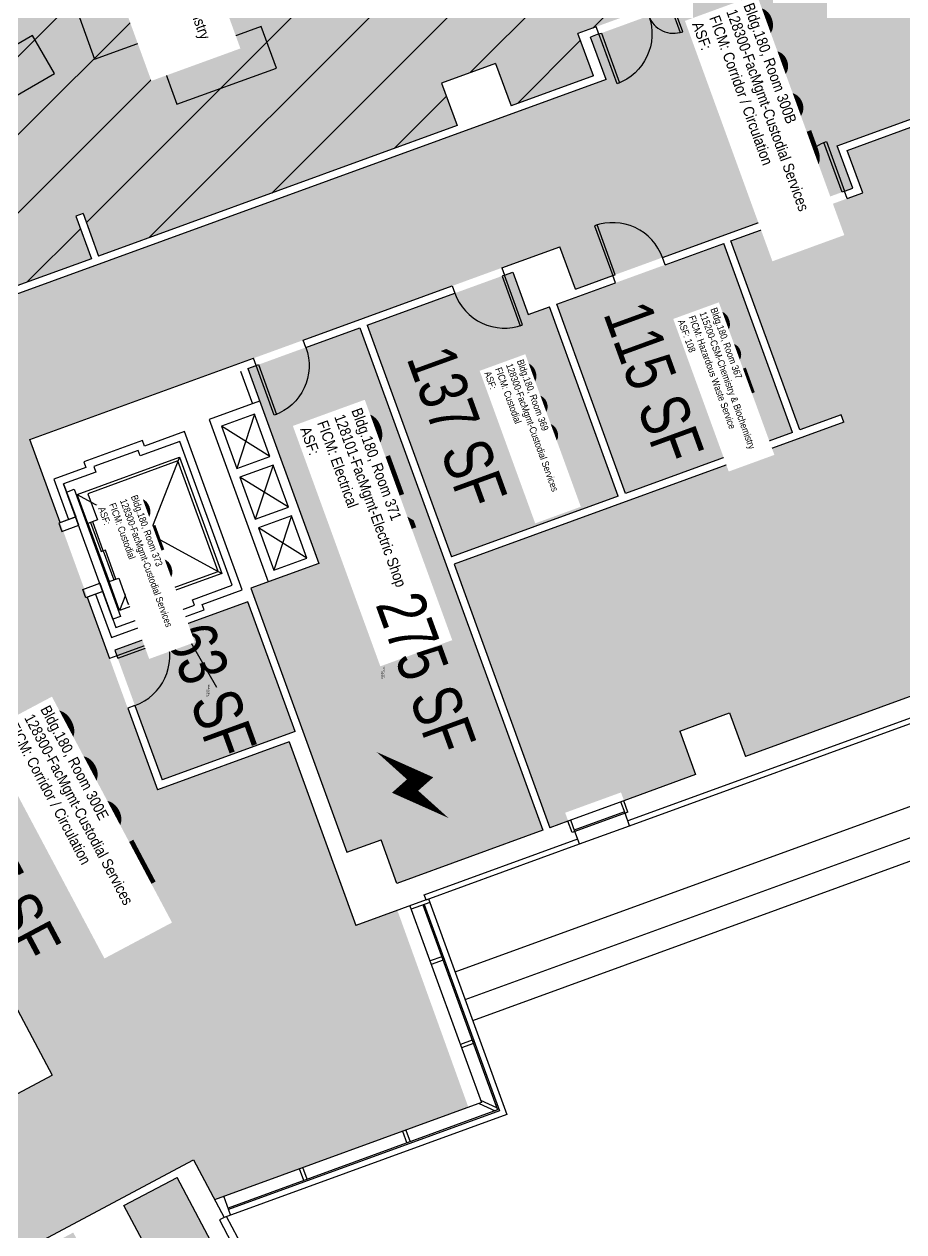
# Model space of a CAD drawing. Header units: inches. Extents: x 69211883 to 69217823, y 27675792 to 27679222.
# Drawn here: x 69213297 to 69213895, y 27676671 to 27677492 of the extents above; entities that cross this region are included whole.
import ezdxf
from ezdxf.enums import TextEntityAlignment as Align

# ---------------------------------------------------------------- set-up
doc = ezdxf.new("R2010")
doc.units = ezdxf.units.IN
doc.header["$LTSCALE"] = 0.25
doc.header["$MEASUREMENT"] = 0
doc.layers.get('0').update_dxf_attribs({"linetype": 'CONTINUOUS'})
for name, color, linetype in [('A-DOOR', 2, 'CONTINUOUS'), ('A-FLOR', 3, 'CONTINUOUS'), ('A-FURN', 3, 'CONTINUOUS'), ('A-GLAZ', 1, 'CONTINUOUS'), ('A-IDEN-ICON', 4, 'CONTINUOUS'), ('A-IDEN-RNUM', 7, 'CONTINUOUS'), ('A-IDEN-SNUM', 4, 'CONTINUOUS'), ('A-IDEN-VNUM', 4, 'CONTINUOUS'), ('A-ROOF', 2, 'CONTINUOUS'), ('A-WALL', 5, 'CONTINUOUS'), ('AREA-TEXT', 3, 'CONTINUOUS'), ('Rooms-Capacity', 4, 'CONTINUOUS'), ('Rooms-Category-Color', 7, 'CONTINUOUS'), ('Rooms-College-Color', 7, 'CONTINUOUS'), ('Rooms-Department-Color', 7, 'CONTINUOUS'), ('Rooms-Division-Color', 7, 'CONTINUOUS'), ('Rooms-Information', 7, 'CONTINUOUS')]:
    doc.layers.add(name, color=color, linetype=linetype)
doc.styles.add('CP_AREA', font='arial.ttf', dxfattribs={"height": 15})
doc.styles.add('CP_ROOMSNUMBER', font='arial.ttf', dxfattribs={"height": 1})
doc.styles.add('CP_ROOMVNUMBER', font='arial.ttf', dxfattribs={"width": 0.85, "height": 0.075})

# ---------------------------------------------------------------- blocks, each defined once
blk = doc.blocks.new('Z08D36')
at = {"linetype": 'Continuous', "lineweight": -3}
blk.add_lwpolyline([(-18, 0), (-16.25, 0), (-16.25, 36), (-18, 36)], close=True, dxfattribs=at)
blk.add_arc((-18, 0), 36, 0, 90)
blk = doc.blocks.new('CPELECT')
blk.add_lwpolyline([(0.0623, 0.0629, 0, 0.03, 0), (0.0105, -0.0168, 0.03, 0.03, 0), (-0.0105, 0.0068, 0.03, 0, 0), (-0.0623, -0.0729, 0.03, 0, 0)], format="xyseb")

msp = doc.modelspace()

# ---------------------------------------------------------------- hatches: boundary and pattern name
at = {"layer": 'Rooms-Capacity'}
h = msp.add_hatch(dxfattribs=at)
h.set_pattern_fill('ANSI31', color=256, scale=300, style=0)
h.set_pattern_definition([(45, (0, 0), (-26.516504294, 26.516504294), [])])
h.paths.add_polyline_path([(69213225.36, 27677322.44), (69213262.23, 27677335.85), (69213272.74, 27677306.96), (69213342.75, 27677332.44), (69213332.23, 27677361.33), (69213337.17, 27677363.13), (69213347.68, 27677334.24), (69213591.3, 27677422.9), (69213580.78, 27677451.8), (69213617.43, 27677465.14), (69213627.95, 27677436.24), (69213683.98, 27677456.63), (69213673.46, 27677485.53), (69213715.34, 27677500.77), (69213467.27, 27677838.28), (69213444.7, 27677830.07), (69213432.69, 27677863.08), (69213384, 27677845.36), (69213386.05, 27677839.72), (69213348.11, 27677825.91), (69213346.06, 27677831.55), (69213316.16, 27677820.67), (69213318.22, 27677815.03), (69213280.45, 27677801.28), (69213278.4, 27677806.92), (69213248.68, 27677796.11), (69213250.73, 27677790.47), (69213212.79, 27677776.66), (69213210.74, 27677782.3), (69213147.2, 27677759.17), (69213149.25, 27677753.53), (69213113.19, 27677740.4), (69213123.15, 27677713.03), (69213109.44, 27677708.04)])
at = {"layer": 'Rooms-Category-Color', "true_color": 0xadadad}
for points in [[(69214473.47, 27677738.4), (69214067.64, 27677590.69), (69214057.12, 27677619.59), (69213974.43, 27677589.49), (69213984.95, 27677560.59), (69213948.3, 27677547.25), (69213937.78, 27677576.15), (69213682.07, 27677483.08), (69213692.59, 27677454.18), (69213236.01, 27677288), (69213225.5, 27677316.9), (69213130.82, 27677282.44), (69213141.34, 27677253.54), (69212694.76, 27677091.01), (69212780.39, 27676929.96), (69213301.85, 27677207.25), (69213301.03, 27677209.51), (69213661.17, 27677340.59), (69213671.68, 27677311.69), (69213860.21, 27677380.31), (69213849.69, 27677409.2), (69214018.25, 27677470.55), (69214028.77, 27677441.66), (69214125.91, 27677477.01), (69214115.39, 27677505.91), (69214263.86, 27677559.95), (69214274.38, 27677531.05), (69214348.26, 27677557.94), (69214337.75, 27677586.84), (69214371.58, 27677599.15), (69214382.09, 27677570.26), (69214466.67, 27677601.04), (69214456.15, 27677629.93), (69214608.38, 27677685.34), (69214618.9, 27677656.45), (69214703.47, 27677687.23), (69214692.95, 27677716.12), (69214712.33, 27677723.18), (69214713.53, 27677719.89), (69214714.7, 27677720.32), (69214715.26, 27677718.79), (69214761.57, 27677735.64), (69214759.82, 27677740.46), (69214963.58, 27677814.63), (69214967.7, 27677803.3), (69214963.58, 27677814.63), (69214930.75, 27677904.83), (69214834.9, 27677869.94), (69214812.5, 27677931.49), (69214803.46, 27677928.2), (69214744.72, 27677906.82), (69214733.57, 27677902.76), (69214755.97, 27677841.21), (69214726.98, 27677830.67), (69214725.23, 27677835.49), (69214678.92, 27677818.63), (69214679.48, 27677817.1), (69214678.3, 27677816.68), (69214679.5, 27677813.39), (69214556.16, 27677768.5), (69214545.65, 27677797.39), (69214462.95, 27677767.3)], [(69213530.15, 27677287.31), (69213587.44, 27677129.91), (69213700.87, 27677171.2), (69213654.1, 27677299.7), (69213639.65, 27677294.44), (69213629.14, 27677323.34)], [(69213525.18, 27677285.5), (69213649.46, 27676944.04), (69213550.44, 27676908), (69213539.67, 27676937.6), (69213516.41, 27676929.14), (69213451.13, 27677108.5), (69213497.29, 27677125.3), (69213449.07, 27677257.8)], [(69213550.7, 27676889.74), (69213598.97, 27676755.84), (69213426.54, 27676693.08), (69213412.17, 27676720.12), (69213332.86, 27676677.96), (69213287.8, 27676762.72), (69213316.05, 27676777.74), (69213134.89, 27677118.45), (69213301.85, 27677207.25), (69213301.03, 27677209.51), (69213387.65, 27676971.53), (69213477.15, 27677004.11), (69213522.51, 27676879.48), (69213550.7, 27676889.74)], [(69213449.17, 27677099.27), (69213481.23, 27677011.18), (69213390.78, 27676978.26), (69213358.72, 27677066.35)], [(69213287.8, 27676762.72), (69213186.59, 27676708.91), (69213172.15, 27676736.06), (69213092.69, 27676693.8), (69213107.12, 27676666.65), (69212852.84, 27676531.45), (69212838.4, 27676558.6), (69212760.7, 27676517.28), (69212775.14, 27676490.13), (69212490.16, 27676338.61), (69212475.73, 27676365.76), (69212398.03, 27676324.45), (69212412.47, 27676297.3), (69212251.77, 27676211.85), (69212237.33, 27676239), (69212170.39, 27676203.41), (69212229.08, 27676093.04), (69212297.78, 27676129.57), (69212311.87, 27676103.09), (69212394.54, 27676146.9), (69212381.22, 27676171.95), (69212416.81, 27676190.88), (69212424.79, 27676175.87), (69212460.25, 27676194.73), (69212473.59, 27676169.65), (69212897.64, 27676267.55), (69212916.48, 27676277.56), (69212842.28, 27676417.11), (69213097.71, 27676552.92), (69213112.15, 27676525.77), (69213274.57, 27676612.13), (69213260.13, 27676639.28), (69213332.86, 27676677.96)]]:
    msp.add_hatch(color=253, dxfattribs=at).paths.add_polyline_path(points)
at = {"layer": 'Rooms-Category-Color', "true_color": 0xe3f498}
for points in [[(69213225.36, 27677322.44), (69213262.23, 27677335.85), (69213272.74, 27677306.96), (69213342.75, 27677332.44), (69213332.23, 27677361.33), (69213337.17, 27677363.13), (69213347.68, 27677334.24), (69213591.3, 27677422.9), (69213580.78, 27677451.8), (69213617.43, 27677465.14), (69213627.95, 27677436.24), (69213683.98, 27677456.63), (69213673.46, 27677485.53), (69213715.34, 27677500.77), (69213467.27, 27677838.28), (69213444.7, 27677830.07), (69213432.69, 27677863.08), (69213384, 27677845.36), (69213386.05, 27677839.72), (69213348.11, 27677825.91), (69213346.06, 27677831.55), (69213316.16, 27677820.67), (69213318.22, 27677815.03), (69213280.45, 27677801.28), (69213278.4, 27677806.92), (69213248.68, 27677796.11), (69213250.73, 27677790.47), (69213212.79, 27677776.66), (69213210.74, 27677782.3), (69213147.2, 27677759.17), (69213149.25, 27677753.53), (69213113.19, 27677740.4), (69213123.15, 27677713.03), (69213109.44, 27677708.04)], [(69214212.16, 27677148.85), (69214210.11, 27677154.49), (69214140.22, 27677129.05), (69214131.68, 27677153.07), (69214097.85, 27677140.76), (69214106.74, 27677116.86), (69214036.85, 27677091.43), (69214038.91, 27677085.79), (69214009.19, 27677074.97), (69214007.14, 27677080.61), (69213901.54, 27677042.18), (69213903.59, 27677036.54), (69213885.91, 27677030.1), (69213787.25, 27676994.19), (69213776.47, 27677023.79), (69213742.64, 27677011.48), (69213753.42, 27676981.88), (69213704.73, 27676964.16), (69213702.68, 27676969.8), (69213664.74, 27676955.99), (69213666.79, 27676950.35), (69213654.4, 27676945.84), (69213589.2, 27677124.97), (69213854.19, 27677221.42), (69213852.4, 27677226.35), (69213824.21, 27677216.09), (69213777.43, 27677344.59), (69213866.94, 27677377.17), (69213856.42, 27677406.07), (69213984.34, 27677452.62), (69213994.86, 27677423.73), (69214127.7, 27677472.08), (69214241.47, 27677159.51), (69214212.16, 27677148.85)], [(69213456.65, 27676326.27), (69213453.83, 27676331.57), (69213386.4, 27676295.71), (69213389.21, 27676290.42), (69213353.73, 27676271.55), (69213197.57, 27676565.24), (69213281.67, 27676609.97), (69213267.23, 27676637.11), (69213330.47, 27676670.74), (69213344.91, 27676643.59), (69213379.35, 27676661.9), (69213364.91, 27676689.05), (69213401, 27676708.24), (69213571.6, 27676387.4), (69213534.18, 27676367.5), (69213519.39, 27676395.31), (69213487.61, 27676378.41), (69213502.39, 27676350.6), (69213456.65, 27676326.28)]]:
    msp.add_hatch(color=61, dxfattribs=at).paths.add_polyline_path(points)
at = {"layer": 'Rooms-Category-Color', "true_color": 0xe3c5e1}
msp.add_hatch(color=254, dxfattribs=at).paths.add_polyline_path([(69213772.5, 27677342.8), (69213659.03, 27677301.5), (69213705.8, 27677173), (69213819.27, 27677214.29), (69213772.5, 27677342.8)])
at = {"layer": 'Rooms-College-Color', "true_color": 0xadadad}
for points in [[(69214473.47, 27677738.4), (69214067.64, 27677590.69), (69214057.12, 27677619.59), (69213974.43, 27677589.49), (69213984.95, 27677560.59), (69213948.3, 27677547.25), (69213937.78, 27677576.15), (69213682.07, 27677483.08), (69213692.59, 27677454.18), (69213236.01, 27677288), (69213225.5, 27677316.9), (69213130.82, 27677282.44), (69213141.34, 27677253.54), (69212694.76, 27677091.01), (69212780.39, 27676929.96), (69213301.85, 27677207.25), (69213301.03, 27677209.51), (69213661.17, 27677340.59), (69213671.68, 27677311.69), (69213860.21, 27677380.31), (69213849.69, 27677409.2), (69214018.25, 27677470.55), (69214028.77, 27677441.66), (69214125.91, 27677477.01), (69214115.39, 27677505.91), (69214263.86, 27677559.95), (69214274.38, 27677531.05), (69214348.26, 27677557.94), (69214337.75, 27677586.84), (69214371.58, 27677599.15), (69214382.09, 27677570.26), (69214466.67, 27677601.04), (69214456.15, 27677629.93), (69214608.38, 27677685.34), (69214618.9, 27677656.45), (69214703.47, 27677687.23), (69214692.95, 27677716.12), (69214712.33, 27677723.18), (69214713.53, 27677719.89), (69214714.7, 27677720.32), (69214715.26, 27677718.79), (69214761.57, 27677735.64), (69214759.82, 27677740.46), (69214963.58, 27677814.63), (69214967.7, 27677803.3), (69214963.58, 27677814.63), (69214930.75, 27677904.83), (69214834.9, 27677869.94), (69214812.5, 27677931.49), (69214803.46, 27677928.2), (69214744.72, 27677906.82), (69214733.57, 27677902.76), (69214755.97, 27677841.21), (69214726.98, 27677830.67), (69214725.23, 27677835.49), (69214678.92, 27677818.63), (69214679.48, 27677817.1), (69214678.3, 27677816.68), (69214679.5, 27677813.39), (69214556.16, 27677768.5), (69214545.65, 27677797.39), (69214462.95, 27677767.3)], [(69213530.15, 27677287.31), (69213587.44, 27677129.91), (69213700.87, 27677171.2), (69213654.1, 27677299.7), (69213639.65, 27677294.44), (69213629.14, 27677323.34)], [(69213525.18, 27677285.5), (69213649.46, 27676944.04), (69213550.44, 27676908), (69213539.67, 27676937.6), (69213516.41, 27676929.14), (69213451.13, 27677108.5), (69213497.29, 27677125.3), (69213449.07, 27677257.8)], [(69213550.7, 27676889.74), (69213598.97, 27676755.84), (69213426.54, 27676693.08), (69213412.17, 27676720.12), (69213332.86, 27676677.96), (69213287.8, 27676762.72), (69213316.05, 27676777.74), (69213134.89, 27677118.45), (69213301.85, 27677207.25), (69213301.03, 27677209.51), (69213387.65, 27676971.53), (69213477.15, 27677004.11), (69213522.51, 27676879.48), (69213550.7, 27676889.74)], [(69213449.17, 27677099.27), (69213481.23, 27677011.18), (69213390.78, 27676978.26), (69213358.72, 27677066.35)], [(69213287.8, 27676762.72), (69213186.59, 27676708.91), (69213172.15, 27676736.06), (69213092.69, 27676693.8), (69213107.12, 27676666.65), (69212852.84, 27676531.45), (69212838.4, 27676558.6), (69212760.7, 27676517.28), (69212775.14, 27676490.13), (69212490.16, 27676338.61), (69212475.73, 27676365.76), (69212398.03, 27676324.45), (69212412.47, 27676297.3), (69212251.77, 27676211.85), (69212237.33, 27676239), (69212170.39, 27676203.41), (69212229.08, 27676093.04), (69212297.78, 27676129.57), (69212311.87, 27676103.09), (69212394.54, 27676146.9), (69212381.22, 27676171.95), (69212416.81, 27676190.88), (69212424.79, 27676175.87), (69212460.25, 27676194.73), (69212473.59, 27676169.65), (69212897.64, 27676267.55), (69212916.48, 27676277.56), (69212842.28, 27676417.11), (69213097.71, 27676552.92), (69213112.15, 27676525.77), (69213274.57, 27676612.13), (69213260.13, 27676639.28), (69213332.86, 27676677.96)]]:
    msp.add_hatch(color=253, dxfattribs=at).paths.add_polyline_path(points)
at = {"layer": 'Rooms-College-Color', "true_color": 0xffe090}
for points in [[(69213225.36, 27677322.44), (69213262.23, 27677335.85), (69213272.74, 27677306.96), (69213342.75, 27677332.44), (69213332.23, 27677361.33), (69213337.17, 27677363.13), (69213347.68, 27677334.24), (69213591.3, 27677422.9), (69213580.78, 27677451.8), (69213617.43, 27677465.14), (69213627.95, 27677436.24), (69213683.98, 27677456.63), (69213673.46, 27677485.53), (69213715.34, 27677500.77), (69213467.27, 27677838.28), (69213444.7, 27677830.07), (69213432.69, 27677863.08), (69213384, 27677845.36), (69213386.05, 27677839.72), (69213348.11, 27677825.91), (69213346.06, 27677831.55), (69213316.16, 27677820.67), (69213318.22, 27677815.03), (69213280.45, 27677801.28), (69213278.4, 27677806.92), (69213248.68, 27677796.11), (69213250.73, 27677790.47), (69213212.79, 27677776.66), (69213210.74, 27677782.3), (69213147.2, 27677759.17), (69213149.25, 27677753.53), (69213113.19, 27677740.4), (69213123.15, 27677713.03), (69213109.44, 27677708.04)], [(69214212.16, 27677148.85), (69214210.11, 27677154.49), (69214140.22, 27677129.05), (69214131.68, 27677153.07), (69214097.85, 27677140.76), (69214106.74, 27677116.86), (69214036.85, 27677091.43), (69214038.91, 27677085.79), (69214009.19, 27677074.97), (69214007.14, 27677080.61), (69213901.54, 27677042.18), (69213903.59, 27677036.54), (69213885.91, 27677030.1), (69213787.25, 27676994.19), (69213776.47, 27677023.79), (69213742.64, 27677011.48), (69213753.42, 27676981.88), (69213704.73, 27676964.16), (69213702.68, 27676969.8), (69213664.74, 27676955.99), (69213666.79, 27676950.35), (69213654.4, 27676945.84), (69213589.2, 27677124.97), (69213854.19, 27677221.42), (69213852.4, 27677226.35), (69213824.21, 27677216.09), (69213777.43, 27677344.59), (69213866.94, 27677377.17), (69213856.42, 27677406.07), (69213984.34, 27677452.62), (69213994.86, 27677423.73), (69214127.7, 27677472.08), (69214241.47, 27677159.51), (69214212.16, 27677148.85)], [(69213772.5, 27677342.8), (69213659.03, 27677301.5), (69213705.8, 27677173), (69213819.27, 27677214.29), (69213772.5, 27677342.8)], [(69213456.65, 27676326.27), (69213453.83, 27676331.57), (69213386.4, 27676295.71), (69213389.21, 27676290.42), (69213353.73, 27676271.55), (69213197.57, 27676565.24), (69213281.67, 27676609.97), (69213267.23, 27676637.11), (69213330.47, 27676670.74), (69213344.91, 27676643.59), (69213379.35, 27676661.9), (69213364.91, 27676689.05), (69213401, 27676708.24), (69213571.6, 27676387.4), (69213534.18, 27676367.5), (69213519.39, 27676395.31), (69213487.61, 27676378.41), (69213502.39, 27676350.6), (69213456.65, 27676326.28)]]:
    msp.add_hatch(color=41, dxfattribs=at).paths.add_polyline_path(points)
at = {"layer": 'Rooms-Department-Color', "true_color": 0xacacac}
for points in [[(69214473.47, 27677738.4), (69214067.64, 27677590.69), (69214057.12, 27677619.59), (69213974.43, 27677589.49), (69213984.95, 27677560.59), (69213948.3, 27677547.25), (69213937.78, 27677576.15), (69213682.07, 27677483.08), (69213692.59, 27677454.18), (69213236.01, 27677288), (69213225.5, 27677316.9), (69213130.82, 27677282.44), (69213141.34, 27677253.54), (69212694.76, 27677091.01), (69212780.39, 27676929.96), (69213301.85, 27677207.25), (69213301.03, 27677209.51), (69213661.17, 27677340.59), (69213671.68, 27677311.69), (69213860.21, 27677380.31), (69213849.69, 27677409.2), (69214018.25, 27677470.55), (69214028.77, 27677441.66), (69214125.91, 27677477.01), (69214115.39, 27677505.91), (69214263.86, 27677559.95), (69214274.38, 27677531.05), (69214348.26, 27677557.94), (69214337.75, 27677586.84), (69214371.58, 27677599.15), (69214382.09, 27677570.26), (69214466.67, 27677601.04), (69214456.15, 27677629.93), (69214608.38, 27677685.34), (69214618.9, 27677656.45), (69214703.47, 27677687.23), (69214692.95, 27677716.12), (69214712.33, 27677723.18), (69214713.53, 27677719.89), (69214714.7, 27677720.32), (69214715.26, 27677718.79), (69214761.57, 27677735.64), (69214759.82, 27677740.46), (69214963.58, 27677814.63), (69214967.7, 27677803.3), (69214963.58, 27677814.63), (69214930.75, 27677904.83), (69214834.9, 27677869.94), (69214812.5, 27677931.49), (69214803.46, 27677928.2), (69214744.72, 27677906.82), (69214733.57, 27677902.76), (69214755.97, 27677841.21), (69214726.98, 27677830.67), (69214725.23, 27677835.49), (69214678.92, 27677818.63), (69214679.48, 27677817.1), (69214678.3, 27677816.68), (69214679.5, 27677813.39), (69214556.16, 27677768.5), (69214545.65, 27677797.39), (69214462.95, 27677767.3)], [(69213530.15, 27677287.31), (69213587.44, 27677129.91), (69213700.87, 27677171.2), (69213654.1, 27677299.7), (69213639.65, 27677294.44), (69213629.14, 27677323.34)], [(69213525.18, 27677285.5), (69213649.46, 27676944.04), (69213550.44, 27676908), (69213539.67, 27676937.6), (69213516.41, 27676929.14), (69213451.13, 27677108.5), (69213497.29, 27677125.3), (69213449.07, 27677257.8)], [(69213550.7, 27676889.74), (69213598.97, 27676755.84), (69213426.54, 27676693.08), (69213412.17, 27676720.12), (69213332.86, 27676677.96), (69213287.8, 27676762.72), (69213316.05, 27676777.74), (69213134.89, 27677118.45), (69213301.85, 27677207.25), (69213301.03, 27677209.51), (69213387.65, 27676971.53), (69213477.15, 27677004.11), (69213522.51, 27676879.48), (69213550.7, 27676889.74)], [(69213449.17, 27677099.27), (69213481.23, 27677011.18), (69213390.78, 27676978.26), (69213358.72, 27677066.35)], [(69213287.8, 27676762.72), (69213186.59, 27676708.91), (69213172.15, 27676736.06), (69213092.69, 27676693.8), (69213107.12, 27676666.65), (69212852.84, 27676531.45), (69212838.4, 27676558.6), (69212760.7, 27676517.28), (69212775.14, 27676490.13), (69212490.16, 27676338.61), (69212475.73, 27676365.76), (69212398.03, 27676324.45), (69212412.47, 27676297.3), (69212251.77, 27676211.85), (69212237.33, 27676239), (69212170.39, 27676203.41), (69212229.08, 27676093.04), (69212297.78, 27676129.57), (69212311.87, 27676103.09), (69212394.54, 27676146.9), (69212381.22, 27676171.95), (69212416.81, 27676190.88), (69212424.79, 27676175.87), (69212460.25, 27676194.73), (69212473.59, 27676169.65), (69212897.64, 27676267.55), (69212916.48, 27676277.56), (69212842.28, 27676417.11), (69213097.71, 27676552.92), (69213112.15, 27676525.77), (69213274.57, 27676612.13), (69213260.13, 27676639.28), (69213332.86, 27676677.96)]]:
    msp.add_hatch(color=253, dxfattribs=at).paths.add_polyline_path(points)
at = {"layer": 'Rooms-Department-Color', "true_color": 0xffe090}
for points in [[(69213225.36, 27677322.44), (69213262.23, 27677335.85), (69213272.74, 27677306.96), (69213342.75, 27677332.44), (69213332.23, 27677361.33), (69213337.17, 27677363.13), (69213347.68, 27677334.24), (69213591.3, 27677422.9), (69213580.78, 27677451.8), (69213617.43, 27677465.14), (69213627.95, 27677436.24), (69213683.98, 27677456.63), (69213673.46, 27677485.53), (69213715.34, 27677500.77), (69213467.27, 27677838.28), (69213444.7, 27677830.07), (69213432.69, 27677863.08), (69213384, 27677845.36), (69213386.05, 27677839.72), (69213348.11, 27677825.91), (69213346.06, 27677831.55), (69213316.16, 27677820.67), (69213318.22, 27677815.03), (69213280.45, 27677801.28), (69213278.4, 27677806.92), (69213248.68, 27677796.11), (69213250.73, 27677790.47), (69213212.79, 27677776.66), (69213210.74, 27677782.3), (69213147.2, 27677759.17), (69213149.25, 27677753.53), (69213113.19, 27677740.4), (69213123.15, 27677713.03), (69213109.44, 27677708.04)], [(69214212.16, 27677148.85), (69214210.11, 27677154.49), (69214140.22, 27677129.05), (69214131.68, 27677153.07), (69214097.85, 27677140.76), (69214106.74, 27677116.86), (69214036.85, 27677091.43), (69214038.91, 27677085.79), (69214009.19, 27677074.97), (69214007.14, 27677080.61), (69213901.54, 27677042.18), (69213903.59, 27677036.54), (69213885.91, 27677030.1), (69213787.25, 27676994.19), (69213776.47, 27677023.79), (69213742.64, 27677011.48), (69213753.42, 27676981.88), (69213704.73, 27676964.16), (69213702.68, 27676969.8), (69213664.74, 27676955.99), (69213666.79, 27676950.35), (69213654.4, 27676945.84), (69213589.2, 27677124.97), (69213854.19, 27677221.42), (69213852.4, 27677226.35), (69213824.21, 27677216.09), (69213777.43, 27677344.59), (69213866.94, 27677377.17), (69213856.42, 27677406.07), (69213984.34, 27677452.62), (69213994.86, 27677423.73), (69214127.7, 27677472.08), (69214241.47, 27677159.51), (69214212.16, 27677148.85)], [(69213772.5, 27677342.8), (69213659.03, 27677301.5), (69213705.8, 27677173), (69213819.27, 27677214.29), (69213772.5, 27677342.8)], [(69213456.65, 27676326.27), (69213453.83, 27676331.57), (69213386.4, 27676295.71), (69213389.21, 27676290.42), (69213353.73, 27676271.55), (69213197.57, 27676565.24), (69213281.67, 27676609.97), (69213267.23, 27676637.11), (69213330.47, 27676670.74), (69213344.91, 27676643.59), (69213379.35, 27676661.9), (69213364.91, 27676689.05), (69213401, 27676708.24), (69213571.6, 27676387.4), (69213534.18, 27676367.5), (69213519.39, 27676395.31), (69213487.61, 27676378.41), (69213502.39, 27676350.6), (69213456.65, 27676326.28)]]:
    msp.add_hatch(color=41, dxfattribs=at).paths.add_polyline_path(points)
at = {"layer": 'Rooms-Division-Color', "true_color": 0xadadad}
for points in [[(69214473.47, 27677738.4), (69214067.64, 27677590.69), (69214057.12, 27677619.59), (69213974.43, 27677589.49), (69213984.95, 27677560.59), (69213948.3, 27677547.25), (69213937.78, 27677576.15), (69213682.07, 27677483.08), (69213692.59, 27677454.18), (69213236.01, 27677288), (69213225.5, 27677316.9), (69213130.82, 27677282.44), (69213141.34, 27677253.54), (69212694.76, 27677091.01), (69212780.39, 27676929.96), (69213301.85, 27677207.25), (69213301.03, 27677209.51), (69213661.17, 27677340.59), (69213671.68, 27677311.69), (69213860.21, 27677380.31), (69213849.69, 27677409.2), (69214018.25, 27677470.55), (69214028.77, 27677441.66), (69214125.91, 27677477.01), (69214115.39, 27677505.91), (69214263.86, 27677559.95), (69214274.38, 27677531.05), (69214348.26, 27677557.94), (69214337.75, 27677586.84), (69214371.58, 27677599.15), (69214382.09, 27677570.26), (69214466.67, 27677601.04), (69214456.15, 27677629.93), (69214608.38, 27677685.34), (69214618.9, 27677656.45), (69214703.47, 27677687.23), (69214692.95, 27677716.12), (69214712.33, 27677723.18), (69214713.53, 27677719.89), (69214714.7, 27677720.32), (69214715.26, 27677718.79), (69214761.57, 27677735.64), (69214759.82, 27677740.46), (69214963.58, 27677814.63), (69214967.7, 27677803.3), (69214963.58, 27677814.63), (69214930.75, 27677904.83), (69214834.9, 27677869.94), (69214812.5, 27677931.49), (69214803.46, 27677928.2), (69214744.72, 27677906.82), (69214733.57, 27677902.76), (69214755.97, 27677841.21), (69214726.98, 27677830.67), (69214725.23, 27677835.49), (69214678.92, 27677818.63), (69214679.48, 27677817.1), (69214678.3, 27677816.68), (69214679.5, 27677813.39), (69214556.16, 27677768.5), (69214545.65, 27677797.39), (69214462.95, 27677767.3)], [(69213530.15, 27677287.31), (69213587.44, 27677129.91), (69213700.87, 27677171.2), (69213654.1, 27677299.7), (69213639.65, 27677294.44), (69213629.14, 27677323.34)], [(69213525.18, 27677285.5), (69213649.46, 27676944.04), (69213550.44, 27676908), (69213539.67, 27676937.6), (69213516.41, 27676929.14), (69213451.13, 27677108.5), (69213497.29, 27677125.3), (69213449.07, 27677257.8)], [(69213550.7, 27676889.74), (69213598.97, 27676755.84), (69213426.54, 27676693.08), (69213412.17, 27676720.12), (69213332.86, 27676677.96), (69213287.8, 27676762.72), (69213316.05, 27676777.74), (69213134.89, 27677118.45), (69213301.85, 27677207.25), (69213301.03, 27677209.51), (69213387.65, 27676971.53), (69213477.15, 27677004.11), (69213522.51, 27676879.48), (69213550.7, 27676889.74)], [(69213449.17, 27677099.27), (69213481.23, 27677011.18), (69213390.78, 27676978.26), (69213358.72, 27677066.35)], [(69213287.8, 27676762.72), (69213186.59, 27676708.91), (69213172.15, 27676736.06), (69213092.69, 27676693.8), (69213107.12, 27676666.65), (69212852.84, 27676531.45), (69212838.4, 27676558.6), (69212760.7, 27676517.28), (69212775.14, 27676490.13), (69212490.16, 27676338.61), (69212475.73, 27676365.76), (69212398.03, 27676324.45), (69212412.47, 27676297.3), (69212251.77, 27676211.85), (69212237.33, 27676239), (69212170.39, 27676203.41), (69212229.08, 27676093.04), (69212297.78, 27676129.57), (69212311.87, 27676103.09), (69212394.54, 27676146.9), (69212381.22, 27676171.95), (69212416.81, 27676190.88), (69212424.79, 27676175.87), (69212460.25, 27676194.73), (69212473.59, 27676169.65), (69212897.64, 27676267.55), (69212916.48, 27676277.56), (69212842.28, 27676417.11), (69213097.71, 27676552.92), (69213112.15, 27676525.77), (69213274.57, 27676612.13), (69213260.13, 27676639.28), (69213332.86, 27676677.96)]]:
    msp.add_hatch(color=253, dxfattribs=at).paths.add_polyline_path(points)
at = {"layer": 'Rooms-Division-Color', "true_color": 0xffe090}
for points in [[(69213225.36, 27677322.44), (69213262.23, 27677335.85), (69213272.74, 27677306.96), (69213342.75, 27677332.44), (69213332.23, 27677361.33), (69213337.17, 27677363.13), (69213347.68, 27677334.24), (69213591.3, 27677422.9), (69213580.78, 27677451.8), (69213617.43, 27677465.14), (69213627.95, 27677436.24), (69213683.98, 27677456.63), (69213673.46, 27677485.53), (69213715.34, 27677500.77), (69213467.27, 27677838.28), (69213444.7, 27677830.07), (69213432.69, 27677863.08), (69213384, 27677845.36), (69213386.05, 27677839.72), (69213348.11, 27677825.91), (69213346.06, 27677831.55), (69213316.16, 27677820.67), (69213318.22, 27677815.03), (69213280.45, 27677801.28), (69213278.4, 27677806.92), (69213248.68, 27677796.11), (69213250.73, 27677790.47), (69213212.79, 27677776.66), (69213210.74, 27677782.3), (69213147.2, 27677759.17), (69213149.25, 27677753.53), (69213113.19, 27677740.4), (69213123.15, 27677713.03), (69213109.44, 27677708.04)], [(69214212.16, 27677148.85), (69214210.11, 27677154.49), (69214140.22, 27677129.05), (69214131.68, 27677153.07), (69214097.85, 27677140.76), (69214106.74, 27677116.86), (69214036.85, 27677091.43), (69214038.91, 27677085.79), (69214009.19, 27677074.97), (69214007.14, 27677080.61), (69213901.54, 27677042.18), (69213903.59, 27677036.54), (69213885.91, 27677030.1), (69213787.25, 27676994.19), (69213776.47, 27677023.79), (69213742.64, 27677011.48), (69213753.42, 27676981.88), (69213704.73, 27676964.16), (69213702.68, 27676969.8), (69213664.74, 27676955.99), (69213666.79, 27676950.35), (69213654.4, 27676945.84), (69213589.2, 27677124.97), (69213854.19, 27677221.42), (69213852.4, 27677226.35), (69213824.21, 27677216.09), (69213777.43, 27677344.59), (69213866.94, 27677377.17), (69213856.42, 27677406.07), (69213984.34, 27677452.62), (69213994.86, 27677423.73), (69214127.7, 27677472.08), (69214241.47, 27677159.51), (69214212.16, 27677148.85)], [(69213772.5, 27677342.8), (69213659.03, 27677301.5), (69213705.8, 27677173), (69213819.27, 27677214.29), (69213772.5, 27677342.8)], [(69213456.65, 27676326.27), (69213453.83, 27676331.57), (69213386.4, 27676295.71), (69213389.21, 27676290.42), (69213353.73, 27676271.55), (69213197.57, 27676565.24), (69213281.67, 27676609.97), (69213267.23, 27676637.11), (69213330.47, 27676670.74), (69213344.91, 27676643.59), (69213379.35, 27676661.9), (69213364.91, 27676689.05), (69213401, 27676708.24), (69213571.6, 27676387.4), (69213534.18, 27676367.5), (69213519.39, 27676395.31), (69213487.61, 27676378.41), (69213502.39, 27676350.6), (69213456.65, 27676326.28)]]:
    msp.add_hatch(color=41, dxfattribs=at).paths.add_polyline_path(points)

# ---------------------------------------------------------------- linework, layer by layer
at = {"layer": 'A-DOOR'}
for points in [[(69213738.45, 27677503.6), (69213736.81, 27677503), (69213742.96, 27677486.09), (69213744.61, 27677486.68)], [(69213803.83, 27677359.79), (69213805.47, 27677360.38), (69213799.06, 27677378), (69213797.42, 27677377.41)]]:
    msp.add_lwpolyline(points, close=True, dxfattribs=at)
for centre, radius, start, end in [((69213738.45, 27677503.6), 18, 200, 290), ((69213803.18, 27677359.66), 18.65, 19.66846, 107.99326)]:
    msp.add_arc(centre, radius, start, end, dxfattribs=at)
at = {"layer": 'A-FLOR'}
for p, q in [((69213453.71, 27677226.77), (69213441.59, 27677189.9)), ((69213464.14, 27677198.11), (69213431.16, 27677218.56)), ((69213402.75, 27677197.58), (69213361.94, 27677093.33)), ((69213466.28, 27677192.23), (69213454.16, 27677155.36)), ((69213476.71, 27677163.57), (69213443.73, 27677184.02)), ((69213333.21, 27677172.27), (69213431.47, 27677118.64)), ((69213478.85, 27677157.7), (69213466.73, 27677120.83)), ((69213340.39, 27677152.53), (69213354.76, 27677113.07)), ((69213489.28, 27677129.04), (69213456.3, 27677149.49))]:
    msp.add_line(p, q, dxfattribs=at)
for points in [[(69213346.97, 27677154.93), (69213340.39, 27677152.53), (69213333.21, 27677172.27), (69213402.75, 27677197.58), (69213431.47, 27677118.64), (69213361.94, 27677093.33), (69213354.76, 27677113.07), (69213361.33, 27677115.46), (69213367.83, 27677097.61), (69213428.91, 27677119.84), (69213401.55, 27677195.01), (69213340.47, 27677172.78), (69213346.97, 27677154.93)], [(69213333.21, 27677172.27), (69213402.75, 27677197.58), (69213431.47, 27677118.64), (69213361.94, 27677093.33)], [(69213322.66, 27677147.14), (69213334.18, 27677151.33), (69213332.12, 27677156.97), (69213320.61, 27677152.78)], [(69213343.68, 27677153.73), (69213342.27, 27677153.22), (69213349.45, 27677133.48), (69213350.86, 27677134)], [(69213352.27, 27677134.51), (69213350.86, 27677134), (69213358.04, 27677114.26), (69213359.45, 27677114.78)], [(69213337.03, 27677107.68), (69213348.54, 27677111.87), (69213350.59, 27677106.23), (69213339.08, 27677102.04)]]:
    msp.add_lwpolyline(points, close=True, dxfattribs=at)
msp.add_lwpolyline([(69213352.47, 27677101.06), (69213325.97, 27677173.89), (69213331.14, 27677175.77), (69213362.6, 27677089.32), (69213357.43, 27677087.44), (69213352.47, 27677101.06)], dxfattribs=at)
at = {"layer": 'A-FURN'}
for points in [[(69213344.98, 27677468.09), (69213491.7, 27677521.37), (69213481.51, 27677549.54), (69213334.74, 27677496.25)], [(69213167.7, 27677406.01), (69213182.74, 27677380.09), (69213317.78, 27677458.17), (69213302.78, 27677484.11)], [(69213390.58, 27677465.53), (69213400.82, 27677437.37), (69213468.51, 27677461.98), (69213458.26, 27677490.17)]]:
    msp.add_lwpolyline(points, close=True, dxfattribs=at)
at = {"layer": 'A-GLAZ'}
for p, q in [((69213444.13, 27677256), (69213452.17, 27677233.92)), ((69213704.55, 27676964.09), (69213666.61, 27676950.28)), ((69213705.49, 27676955.66), (69213702.67, 27676963.41)), ((69213671.31, 27676943.22), (69213668.49, 27676950.97)), ((69213705.15, 27676956.6), (69213670.97, 27676944.16)), ((69213705.49, 27676955.66), (69213671.31, 27676943.22)), ((69213674.39, 27676934.76), (69213708.57, 27676947.2)), ((69213559.22, 27676892.84), (69213607.9, 27676759.09)), ((69213572.76, 27676895.11), (69213560.07, 27676890.49)), ((69213568.06, 27676893.4), (69213618.79, 27676754.01)), ((69213569, 27676893.74), (69213620.08, 27676753.41)), ((69213571.91, 27676897.46), (69213625.2, 27676751.02)), ((69213580.89, 27676858.16), (69213572.9, 27676855.25)), ((69213581.74, 27676855.81), (69213573.76, 27676852.9)), ((69213582.25, 27676857.33), (69213581.32, 27676856.99)), ((69213601.52, 27676801.46), (69213593.54, 27676798.55)), ((69213602.38, 27676799.11), (69213594.39, 27676796.2)), ((69213602.89, 27676800.63), (69213601.95, 27676800.29)), ((69213607.9, 27676759.09), (69213426.54, 27676693.08)), ((69213618.79, 27676754.01), (69213435.69, 27676687.37)), ((69213620.08, 27676753.41), (69213436.03, 27676686.43)), ((69213606.24, 27676758.49), (69213617.13, 27676753.41)), ((69213607.3, 27676760.75), (69213618.19, 27676755.67)), ((69213625.2, 27676751.02), (69213432.94, 27676681.05)), ((69213554.21, 27676739.55), (69213557.12, 27676731.56)), ((69213556.56, 27676740.4), (69213559.47, 27676732.42)), ((69213487.11, 27676706.08), (69213484.2, 27676714.07)), ((69213489.46, 27676706.94), (69213486.55, 27676714.92)), ((69213437.4, 27676682.67), (69213432.78, 27676695.35)), ((69213432.94, 27676681.05), (69213429.74, 27676679.34))]:
    msp.add_line(p, q, dxfattribs=at)
for points in [[(69213457.1, 27677235.72), (69213422.81, 27677223.23), (69213462.99, 27677112.82)], [(69213345.66, 27677104.43), (69213356.35, 27677075.07), (69213378.2, 27677083.02), (69213379.56, 27677079.26), (69213419.5, 27677093.8), (69213418.13, 27677097.56), (69213445.15, 27677107.39), (69213405.99, 27677214.98), (69213378.97, 27677205.15), (69213377.6, 27677208.91), (69213337.67, 27677194.37), (69213339.03, 27677190.61), (69213317.19, 27677182.66), (69213327.19, 27677155.18)]]:
    msp.add_lwpolyline(points, dxfattribs=at)
at = {"layer": 'A-IDEN-VNUM'}
msp.add_line((69213428.09, 27677041), (69213395.77, 27677096.99), dxfattribs=at)
at = {"layer": 'A-ROOF'}
for p, q in [((69213589.98, 27676847.81), (69214157.98, 27677054.55)), ((69213596.82, 27676829.01), (69214164.82, 27677035.76)), ((69213601.95, 27676814.92), (69214178.4, 27677024.74))]:
    msp.add_line(p, q, dxfattribs=at)
at = {"layer": 'A-WALL'}
for p, q in [((69213685.91, 27677490.06), (69213673.46, 27677485.53)), ((69213683.98, 27677456.64), (69213673.46, 27677485.53)), ((69213687.71, 27677485.13), (69213682.07, 27677483.08)), ((69213687.71, 27677485.13), (69213685.91, 27677490.06)), ((69213692.59, 27677454.18), (69213682.07, 27677483.08)), ((69213849.69, 27677409.2), (69214018.25, 27677470.55)), ((69213617.43, 27677465.14), (69213580.78, 27677451.8)), ((69213617.43, 27677465.14), (69213627.95, 27677436.24)), ((69213692.59, 27677454.18), (69213236.01, 27677288)), ((69213580.78, 27677451.8), (69213591.3, 27677422.9)), ((69213683.98, 27677456.64), (69213627.95, 27677436.24)), ((69213856.42, 27677406.07), (69213984.34, 27677452.62)), ((69213591.3, 27677422.9), (69213347.68, 27677334.24)), ((69213860.21, 27677380.31), (69213849.69, 27677409.2)), ((69213866.94, 27677377.17), (69213856.42, 27677406.07)), ((69213854.57, 27677378.26), (69213860.21, 27677380.31)), ((69213856.37, 27677373.32), (69213854.57, 27677378.26)), ((69213856.37, 27677373.32), (69213866.94, 27677377.17)), ((69213332.23, 27677361.33), (69213342.75, 27677332.44)), ((69213337.17, 27677363.13), (69213332.24, 27677361.34)), ((69213337.17, 27677363.13), (69213347.68, 27677334.24)), ((69213730.89, 27677333.24), (69213803.83, 27677359.79)), ((69213777.43, 27677344.59), (69213805.62, 27677354.85)), ((69213805.62, 27677354.85), (69213803.83, 27677359.79)), ((69213824.21, 27677216.09), (69213777.43, 27677344.59)), ((69213621.7, 27677326.22), (69213661.17, 27677340.59)), ((69213671.68, 27677311.69), (69213661.17, 27677340.59)), ((69213732.68, 27677328.3), (69213772.5, 27677342.8)), ((69213819.27, 27677214.29), (69213772.5, 27677342.8)), ((69213342.75, 27677332.44), (69213272.74, 27677306.96)), ((69213732.68, 27677328.3), (69213730.89, 27677333.24)), ((69213621.7, 27677326.22), (69213623.5, 27677321.29)), ((69213623.5, 27677321.29), (69213629.13, 27677323.34)), ((69213629.13, 27677323.34), (69213639.65, 27677294.44)), ((69213671.68, 27677311.69), (69213697.06, 27677320.92)), ((69213698.85, 27677315.99), (69213697.06, 27677320.92)), ((69213486.74, 27677277.1), (69213587.87, 27677313.91)), ((69213587.87, 27677313.91), (69213589.67, 27677308.97)), ((69213659.03, 27677301.5), (69213698.85, 27677315.99)), ((69213530.11, 27677287.3), (69213589.67, 27677308.97)), ((69213639.65, 27677294.44), (69213654.1, 27677299.7)), ((69213700.87, 27677171.2), (69213654.1, 27677299.7)), ((69213705.8, 27677172.99), (69213659.03, 27677301.5)), ((69213530.11, 27677287.3), (69213587.4, 27677129.9)), ((69213488.53, 27677272.16), (69213525.18, 27677285.5)), ((69213525.18, 27677285.5), (69213649.46, 27676944.04)), ((69213488.53, 27677272.16), (69213486.74, 27677277.1)), ((69213301.03, 27677209.51), (69213452.91, 27677264.79)), ((69213454.7, 27677259.85), (69213452.91, 27677264.79)), ((69213449.07, 27677257.8), (69213454.7, 27677259.85)), ((69213449.07, 27677257.8), (69213497.29, 27677125.3)), ((69213854.19, 27677221.42), (69213589.2, 27677124.97)), ((69213852.4, 27677226.35), (69213824.21, 27677216.09)), ((69213854.19, 27677221.42), (69213852.4, 27677226.35)), ((69213819.27, 27677214.29), (69213705.8, 27677172.99)), ((69213321.55, 27677153.12), (69213301.03, 27677209.51)), ((69213332.12, 27677156.97), (69213323.91, 27677179.53)), ((69213700.87, 27677171.2), (69213587.4, 27677129.9)), ((69213321.55, 27677153.12), (69213332.12, 27677156.97)), ((69213321.55, 27677153.12), (69213332.12, 27677156.97)), ((69213497.29, 27677125.3), (69213451.13, 27677108.5)), ((69213589.2, 27677124.97), (69213654.4, 27676945.84)), ((69213134.89, 27677118.45), (69213316.05, 27676777.74)), ((69213350.59, 27677106.23), (69213340.02, 27677102.38)), ((69213451.13, 27677108.5), (69213516.41, 27676929.14)), ((69213340.02, 27677102.38), (69213355.16, 27677060.8)), ((69213449.17, 27677099.27), (69213358.72, 27677066.35)), ((69213481.23, 27677011.18), (69213449.17, 27677099.27)), ((69213358.72, 27677066.35), (69213360.09, 27677062.6)), ((69213360.09, 27677062.6), (69213355.16, 27677060.8)), ((69213903.41, 27677036.47), (69213787.24, 27676994.19)), ((69213372.4, 27677028.77), (69213367.47, 27677026.97)), ((69213367.47, 27677026.97), (69213387.65, 27676971.53)), ((69213372.4, 27677028.77), (69213390.78, 27676978.26)), ((69213707.51, 27676950.67), (69213910.13, 27677024.42)), ((69213708.57, 27676947.2), (69213911.19, 27677020.95)), ((69213742.64, 27677011.48), (69213776.47, 27677023.79)), ((69213776.47, 27677023.79), (69213787.25, 27676994.19)), ((69213481.23, 27677011.18), (69213390.78, 27676978.26)), ((69213742.64, 27677011.48), (69213753.42, 27676981.88)), ((69213477.16, 27677004.11), (69213387.65, 27676971.53)), ((69213477.15, 27677004.11), (69213522.51, 27676879.48)), ((69213753.42, 27676981.88), (69213704.55, 27676964.09)), ((69213707.37, 27676956.34), (69213704.55, 27676964.09)), ((69213666.61, 27676950.28), (69213654.4, 27676945.84)), ((69213669.43, 27676942.53), (69213666.61, 27676950.28)), ((69213707.37, 27676956.34), (69213705.49, 27676955.66)), ((69213708.57, 27676947.2), (69213705.49, 27676955.66)), ((69213649.46, 27676944.04), (69213550.44, 27676908)), ((69213671.31, 27676943.22), (69213669.43, 27676942.53)), ((69213674.39, 27676934.76), (69213671.31, 27676943.22)), ((69213516.41, 27676929.14), (69213539.67, 27676937.6)), ((69213550.44, 27676908), (69213539.67, 27676937.6)), ((69213568.96, 27676900.24), (69213673.33, 27676938.23)), ((69213570.2, 27676896.84), (69213674.39, 27676934.76)), ((69213570.2, 27676896.84), (69213522.51, 27676879.48)), ((69213570.2, 27676896.84), (69213568.96, 27676900.24)), ((69213278.97, 27676758.02), (69213316.05, 27676777.74)), ((69213260.13, 27676639.28), (69213412.17, 27676720.12)), ((69213412.17, 27676720.12), (69213432.94, 27676681.05)), ((69213364.91, 27676689.05), (69213401, 27676708.24)), ((69213571.6, 27676387.4), (69213401, 27676708.24)), ((69213379.35, 27676661.9), (69213364.91, 27676689.05)), ((69213434.43, 27676681.84), (69213594.81, 27676380.2)), ((69213429.74, 27676679.34), (69213588.42, 27676380.91))]:
    msp.add_line(p, q, dxfattribs=at)
for points in [[(69213441.59, 27677189.9), (69213464.14, 27677198.11), (69213453.71, 27677226.77), (69213431.16, 27677218.56)], [(69213454.16, 27677155.36), (69213476.71, 27677163.57), (69213466.28, 27677192.23), (69213443.73, 27677184.02)], [(69213466.73, 27677120.83), (69213489.28, 27677129.04), (69213478.85, 27677157.7), (69213456.3, 27677149.49)]]:
    msp.add_lwpolyline(points, close=True, dxfattribs=at)
for points in [[(69213411.4, 27677100.69), (69213438.42, 27677110.53), (69213402.85, 27677208.25), (69213375.83, 27677198.42)], [(69213375.83, 27677198.42), (69213374.46, 27677202.18), (69213344.39, 27677191.24), (69213345.76, 27677187.48), (69213323.91, 27677179.53), (69213332.12, 27677156.97)], [(69213350.59, 27677106.23), (69213359.48, 27677081.8), (69213381.33, 27677089.75)], [(69213381.33, 27677089.75), (69213382.7, 27677085.99), (69213412.77, 27677096.93), (69213411.4, 27677100.69)]]:
    msp.add_lwpolyline(points, dxfattribs=at)

# ---------------------------------------------------------------- block references
at = {"layer": 'A-DOOR', "xscale": -1}
for p, rotation in [((69213704.62, 27677491.29), 199.9999999914985), ((69213837.66, 27677372.1), 19.99999999149849), ((69213471.62, 27677266.01), 200.0115510828502)]:
    msp.add_blockref('Z08D36', p, dxfattribs=dict(at, rotation=rotation))
at = {"layer": 'A-DOOR'}
for p, rotation in [((69213713.97, 27677327.08), 19.99999999149851), ((69213606.58, 27677315.13), 199.9884489213468), ((69213366.24, 27677045.68), 290.0000000000001)]:
    msp.add_blockref('Z08D36', p, dxfattribs=dict(at, rotation=rotation))
at = {"layer": 'A-IDEN-ICON', "xscale": 360.0000000025632, "yscale": 360.0000000025632, "zscale": 360.0000000025632, "rotation": 270}
msp.add_blockref('CPELECT', (69213562.86, 27676974.82), dxfattribs=at)

# ---------------------------------------------------------------- texts
at = {"layer": 'A-IDEN-RNUM', "style": 'CP_ROOMSNUMBER'}
for s, p in [('0300-B0', (69213786.22, 27677443.65)), ('0367-00', (69213764.47, 27677263.26)), ('0369-00', (69213632.95, 27677228.02)), ('0371-00', (69213540.37, 27677049.66)), ('0373-00', (69213421.33, 27677037.38)), ('0300-E0', (69213328.33, 27676955.57))]:
    msp.add_text(s, height=1, rotation=270, dxfattribs=at).set_placement(p, align=Align.MIDDLE)
at = {"layer": 'A-IDEN-SNUM', "style": 'CP_ROOMSNUMBER'}
for s, p in [('18000300B0', (69213787.43, 27677445.49)), ('1800036700', (69213765.68, 27677265.09)), ('1800036900', (69213634.16, 27677229.85)), ('1800037100', (69213541.58, 27677051.5)), ('1800037300', (69213422.54, 27677039.22)), ('18000300E0', (69213329.54, 27676957.41))]:
    msp.add_text(s, height=1, rotation=270, dxfattribs=at).set_placement(p, align=Align.MIDDLE)
at = {"layer": 'A-IDEN-VNUM', "style": 'CP_ROOMVNUMBER'}
for s, height, rotation, width, p in [('300B', 52, 290, 0.75, (69213796.64, 27677440.77)), ('367', 33, 290, 0.85, (69213767.6, 27677264.92)), ('369', 33, 290, 0.85, (69213636.08, 27677229.68)), ('371', 52, 290, 0.85, (69213526.06, 27677176.92)), ('373', 33, 290, 0.85, (69213373.77, 27677137.58)), ('300E', 52, 298, 0.85, (69213331.46, 27676957.24))]:
    msp.add_text(s, height=height, rotation=rotation, dxfattribs=dict(at, width=width)).set_placement(p, align=Align.MIDDLE)
at = {"layer": 'AREA-TEXT', "style": 'CP_AREA', "width": 0.75}
for s, rotation, p in [('115 SF', 290, (69213725, 27677248.34)), ('137 SF', 290, (69213591.33, 27677218.04)), ('275 SF', 290, (69213570.21, 27677050.78)), ('63 SF', 290, (69213424.46, 27677039.04)), ('767 SF', 298, (69213282.33, 27676907.95))]:
    msp.add_text(s, height=33, rotation=rotation, dxfattribs=at).set_placement(p, align=Align.MIDDLE_CENTER)

# ---------------------------------------------------------------- next in the draw order: texts
at = {"layer": 'Rooms-Information', "attachment_point": 7, "style": 'CP_ROOMVNUMBER', "bg_fill": 3, "box_fill_scale": 1.5, "bg_fill_color": 256, "bg_fill_true_color": 13158600, "bg_fill_transparency": 0}
for s, insert, char_height, width, rotation in [('Bldg.180, Room 366S1^M^J115200-CSM-Chemistry & Biochemistry^M^JFICM: Teaching Lab^M^JASF: 1089, Cap: 24^M^JACADEMIC CAPACITY', (69213328.74, 27677614.35), 7.42857, 166.4, 290), ('Bldg.180, Room 300B^M^J128300-FacMgmt-Custodial Services^M^JFICM: Corridor / Circulation^M^JASF: ', (69213750.78, 27677491.78), 7.4286, 166.4, 290), ('Bldg.180, Room 367^M^J115200-CSM-Chemistry & Biochemistry^M^JFICM: Hazardous Waste Service^M^JASF: 108', (69213741.13, 27677290.07), 4.71429, 105.6, 290), ('Bldg.180, Room 369^M^J128300-FacMgmt-Custodial Services^M^JFICM: Custodial^M^JASF: ', (69213609.6, 27677254.83), 4.7143, 105.6, 290), ('Bldg.180, Room 371^M^J128101-FacMgmt-Electric Shop^M^JFICM: Electrical^M^JASF: ', (69213484.34, 27677216.56), 7.4286, 166.4, 290), ('Bldg.180, Room 373^M^J128300-FacMgmt-Custodial Services^M^JFICM: Custodial^M^JASF: ', (69213347.29, 27677162.73), 4.7143, 105.6, 290), ('Bldg.180, Room 300E^M^J128300-FacMgmt-Custodial Services^M^JFICM: Corridor / Circulation^M^JASF: ', (69213274.97, 27677008.86), 7.4286, 166.4, 298)]:
    msp.add_mtext(s, dxfattribs=dict(at, insert=insert, char_height=char_height, width=width, rotation=rotation))

doc.saveas('drawing.dxf')
